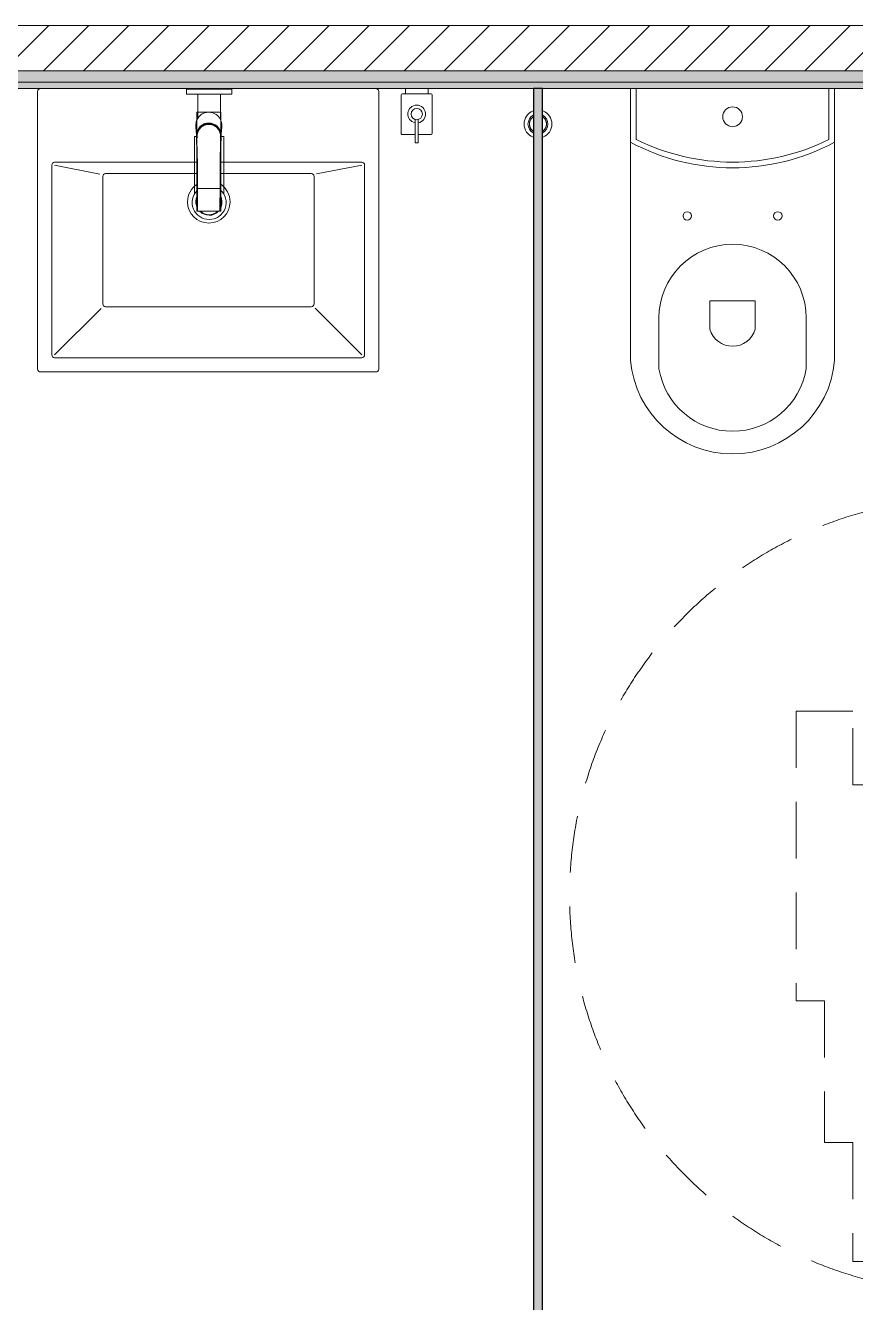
# Model space of a CAD drawing. Header units: millimetres. Extents: x 81609 to 272668, y -8553 to 29000.
# Drawn here: x 116317 to 117782, y 7827 to 10080 of the extents above; entities that cross this region are included whole.
import ezdxf

# ---------------------------------------------------------------- set-up
doc = ezdxf.new("R2010")
doc.units = ezdxf.units.MM
doc.linetypes.add('200_ШТРИХ__ш1_п0_6_', pattern=[160, 100, -60])
for name, color, linetype, lineweight in [('0-1', 7, 'Continuous', 9), ('A-GENM', 7, 'Continuous', 9), ('A-GENM-2', 7, 'Continuous', 25), ('A-WALL', 7, 'Continuous', 9), ('I-WALL', 7, 'Continuous', 9), ('P-SANR-FIXT', 7, 'Continuous', 9), ('P-SANR-FIXT-1', 7, 'Continuous', 13)]:
    doc.layers.add(name, color=color, linetype=linetype, lineweight=lineweight)
for name, color, linetype, lineweight, true_color in [('A-WALL-1', 7, 'Continuous', 9, 0x3c3c3c), ('A-WALL-FNSH-1', 7, 'Continuous', 9, 0x3c3c3c), ('I-FURN-1', 7, 'Continuous', 9, 0xf0f0f0), ('I-FURN-2', 7, '200_ШТРИХ__ш1_п0_6_', 9, 0xf0f0f0)]:
    doc.layers.add(name, color=color, linetype=linetype, lineweight=lineweight, true_color=true_color)

# ---------------------------------------------------------------- blocks, each defined once
blk = doc.blocks.new('FRT_2D_Символ _разворот МГН_1 - D1_4_Символ доступности разворота МГН _360__-18618045-План размещения напольных электротехнических лючков и розеток 2 этажа в осях 23-33')
at = {"layer": 'I-FURN-2'}
for p, q in [((-300, 325.4), (-300, -185.8)), ((-300, 325.4), (-200, 325.4)), ((-200, 195.4), (-200, 325.4)), ((200, 325.4), (300, 325.4)), ((200, 195.4), (200, 325.4)), ((300, 325.4), (300, -185.8)), ((-200, 195.4), (200, 195.4)), ((-300, -185.8), (-250, -185.8)), ((-250, -185.8), (-250, -435.8)), ((300, -185.8), (250, -185.8)), ((250, -185.8), (250, -435.8)), ((-200, -435.8), (-250, -435.8)), ((-200, -435.8), (-200, -645.8)), ((200, -435.8), (250, -435.8)), ((200, -435.8), (200, -645.8)), ((-200, -645.8), (200, -645.8))]:
    blk.add_line(p, q, dxfattribs=at)
blk.add_circle((0, 0), 700, dxfattribs=at)
blk = doc.blocks.new('131_Сантехническая перегородка 7 - СП-1-V149-План размещения напольных электротехнических лючков и розеток 2 этажа в осях 23-33')
at = {"layer": 'A-GENM'}
blk.add_hatch(color=256, dxfattribs=at).paths.add_polyline_path([(2165.9, -8), (2165.9, 8), (-4.1, 8), (-4.1, -8), (1744.4, -8)])
at = {"layer": 'A-GENM', "flags": 128}
for points in [[(71.5, 8), (71.1, 8.5), (70.8, 9), (70.4, 9.5), (70, 9.9), (69.6, 10.4), (69.2, 10.8), (68.8, 11.2), (68.3, 11.6), (67.8, 12), (67.3, 12.3), (66.8, 12.7), (66.3, 13), (65.8, 13.3), (65.3, 13.6), (64.7, 13.8), (64.2, 14), (63.6, 14.3), (63, 14.4), (62.4, 14.6), (61.9, 14.7), (61.3, 14.9), (60.7, 14.9), (60.1, 15), (59.5, 15.1), (58.9, 15.1), (58.3, 15.1), (57.7, 15), (57.1, 15), (56.5, 14.9), (55.9, 14.8), (55.3, 14.7), (54.7, 14.5), (54.1, 14.4), (53.5, 14.2), (53, 13.9), (52.4, 13.7), (51.9, 13.4), (51.4, 13.2), (50.8, 12.9), (50.3, 12.5), (49.8, 12.2), (49.3, 11.8), (48.9, 11.4), (48.4, 11), (48, 10.6), (47.6, 10.2), (47.2, 9.7), (46.8, 9.3), (46.4, 8.8), (46.1, 8.3), (45.9, 8)], [(45.9, -8), (46.3, -8.5), (46.6, -9), (47, -9.5), (47.4, -9.9), (47.8, -10.4), (48.2, -10.8), (48.6, -11.2), (49.1, -11.6), (49.6, -12), (50, -12.3), (50.5, -12.7), (51.1, -13), (51.6, -13.3), (52.1, -13.6), (52.7, -13.8), (53.2, -14), (53.8, -14.3), (54.4, -14.4), (54.9, -14.6), (55.5, -14.7), (56.1, -14.9), (56.7, -14.9), (57.3, -15), (57.9, -15.1), (58.5, -15.1), (59.1, -15.1), (59.7, -15), (60.3, -15), (60.9, -14.9), (61.5, -14.8), (62.1, -14.7), (62.7, -14.5), (63.3, -14.4), (63.8, -14.2), (64.4, -13.9), (65, -13.7), (65.5, -13.4), (66, -13.2), (66.6, -12.9), (67.1, -12.5), (67.6, -12.2), (68, -11.8), (68.5, -11.4), (69, -11), (69.4, -10.6), (69.8, -10.2), (70.2, -9.7), (70.6, -9.3), (70.9, -8.8), (71.3, -8.3), (71.5, -8)]]:
    blk.add_lwpolyline(points, dxfattribs=at)
at = {"layer": 'A-GENM'}
for radius, start, end in [(24.6, 19.9113, 160.0887), (17.6, 28.9731, 151.0269), (15.1, 78.8699, 146.2189), (15.1, 33.7811, 53.124), (24.6, 199.9113, 340.0887), (17.6, 208.9731, 331.0269), (15.1, 213.7811, 233.124), (15.1, 258.8699, 326.2189)]:
    blk.add_arc((58.7, 0), radius, start, end, dxfattribs=at)
at = {"layer": 'A-GENM-2'}
for p, q in [((2165.9, 8), (-4.1, 8)), ((-4.1, 8), (-4.1, -8)), ((2165.9, -8), (2165.9, 8)), ((-4.1, -8), (2165.9, -8))]:
    blk.add_line(p, q, dxfattribs=at)
blk = doc.blocks.new('WC Seat_2 with Cistern-Wall Based - SE21-33487045-План размещения напольных электротехнических лючков и розеток 2 этажа в осях 23-33')
at = {"layer": 'P-SANR-FIXT'}
for p, q in [((-5, 410.5), (-5, 500.5)), ((255, 500.5), (255, 410.5)), ((-55, 485.5), (-55, 100.5)), ((305, 100.5), (305, 485.5)), ((85, 430.5), (85, 380.5)), ((165, 380.5), (165, 430.5)), ((85, 380.5), (165, 380.5)), ((-55, 100.5), (-55, 5.5)), ((-45, 5.5), (-45, 95.6)), ((295, 95.6), (295, 5.5)), ((305, 5.5), (305, 100.5))]:
    blk.add_line(p, q, dxfattribs=at)
for centre, radius, start, end in [((125, 469.8), 180.7, 4.9791, 175.0209), ((125, 478.7), 131.8, 9.5273, 170.4727), ((125, 418.8), 41.7, 16.2602, 163.7398), ((125, 410.5), 130, 180, 360), ((45, 230.5), 7.5, 0, 180), ((45, 230.5), 7.5, 180, 360), ((205, 230.5), 7.5, 0, 180), ((205, 230.5), 7.5, 180, 360), ((125, -237), 382.5, 61.9275, 118.0725), ((125, -247), 382.5, 63.6122, 116.3878), ((125, 55.5), 17.5, 0, 180), ((125, 55.5), 17.5, 180, 360)]:
    blk.add_arc(centre, radius, start, end, dxfattribs=at)
blk = doc.blocks.new('сифон - Для раковины-V153-План размещения напольных электротехнических лючков и розеток 2 этажа в осях 23-33')
at = {"layer": 'P-SANR-FIXT'}
for p, q in [((116.7, 26), (15, 26)), ((116.7, 26), (116.7, 20.9)), ((200, 40), (191.1, 40)), ((191.1, -40), (191.1, 40)), ((200, 40), (200, -40)), ((116.7, -19.7), (116.7, -26)), ((15, -26), (116.7, -26)), ((191.1, -40), (200, -40))]:
    blk.add_line(p, q, dxfattribs=at)
for start, end in [(45, 180), (180, 319.7584)]:
    blk.add_arc((0, 0), 30, start, end, dxfattribs=at)
at = {"layer": 'P-SANR-FIXT-1'}
for p, q in [((127.1, 20), (123.1, 20)), ((191.1, 20), (148.2, 20)), ((21.9, -20), (49, -20)), ((49, -20), (56, -20)), ((56, -20), (75, -20)), ((85.7, -20), (118.5, -20)), ((119.7, -20), (122.9, -20)), ((145.8, -20), (191.1, -20))]:
    blk.add_line(p, q, dxfattribs=at)
for radius, start, end in [(22.5, 133.7338, 180), (22.5, 180, 225.6765), (21.5, 136.1578, 180), (21.5, 180, 223.3802), (22.5, 67.2152, 113.0759), (21.5, 72, 108), (22.5, 241.9585, 297.7301), (21.5, 245.8675, 293.8296)]:
    blk.add_arc((0, 0), radius, start, end, dxfattribs=at)
blk = doc.blocks.new('раковина - 400 x 500mm-V154-План размещения напольных электротехнических лючков и розеток 2 этажа в осях 23-33')
at = {"layer": 'P-SANR-FIXT'}
for p, q in [((347.5, 0), (-244.5, 0)), ((-249.5, -5), (-249.5, -495)), ((352.5, -495), (352.5, -5)), ((-224.5, -135), (-224.5, -470)), ((32.6, -130), (-219.5, -130)), ((-219.5, -135), (-139.5, -151)), ((322.5, -130), (72.7, -130)), ((322.5, -135), (242.8, -150.5)), ((327.5, -470), (327.5, -135)), ((-134.5, -155), (-134.5, -380)), ((-126, -150), (-129.5, -150)), ((32.7, -150), (-126, -150)), ((233.5, -150), (72.6, -150)), ((238.5, -155), (238.5, -380)), ((-219.5, -470), (-137.6, -388.1)), ((-129.5, -385), (233.5, -385)), ((322.5, -470), (240.2, -387.7)), ((-219.5, -475), (322.5, -475)), ((-244.5, -500), (347.5, -500))]:
    blk.add_line(p, q, dxfattribs=at)
for centre, radius, start, end in [((-244.5, -5), 5, 90, 180), ((347.5, -5), 5, 0, 90), ((-219.5, -135), 5, 90, 180), ((322.5, -135), 5, 0, 90), ((-129.5, -155), 5, 90, 180), ((233.5, -155), 5, 0, 90), ((52.6, -199.9), 37.5, 123.649, 180), ((52.6, -199.9), 37.5, 360, 55.9617), ((52.6, -199.9), 37.5, 180, 360), ((52.6, -199.9), 23, 157.6165, 180), ((52.6, -199.9), 23, 180, 202.837), ((52.6, -199.9), 23, 360, 21.0364), ((52.6, -199.9), 23, 338.5398, 360), ((52.6, -199.9), 23, 225, 314.6954), ((-129.5, -380), 5, 180, 270), ((233.5, -380), 5, 270, 360), ((-219.5, -470), 5, 180, 270), ((322.5, -470), 5, 270, 0), ((-244.5, -495), 5, 180, 270), ((347.5, -495), 5, 270, 0)]:
    blk.add_arc(centre, radius, start, end, dxfattribs=at)
blk = doc.blocks.new('смеситель для раковины - Default-V155-План размещения напольных электротехнических лючков и розеток 2 этажа в осях 23-33')
at = {"layer": '0-1'}
for p, q in [((19.7, 151.6), (-19.8, 151.6)), ((-20.3, 110), (-20.4, 97.4)), ((19.8, 111.8), (-19.8, 111.8)), ((20.4, 97.4), (20.3, 110)), ((-22.8, 3), (-21.8, 15.6)), ((-20.7, 17.2), (-20.7, 16.7)), ((20.8, 16.7), (20.8, 17.2))]:
    blk.add_line(p, q, dxfattribs=at)
at = {"layer": '0-1', "flags": 128}
for points in [[(-19.8, 151.6), (-20, 151.6), (-20.2, 151.6), (-20.3, 151.5), (-20.4, 151.5), (-20.5, 151.4), (-20.6, 151.3), (-20.6, 151.2), (-20.7, 151.1), (-20.7, 151.1), (-20.7, 151), (-20.7, 151), (-20.8, 150.9), (-20.8, 150.6), (-20.8, 149.7), (-20.8, 148.7), (-20.8, 147.7), (-20.9, 146.7), (-20.9, 145.3), (-21.1, 93.2)], [(19.7, 151.6), (20, 151.6), (20.2, 151.6), (20.4, 151.5), (20.5, 151.4), (20.6, 151.3), (20.6, 151.3), (20.7, 151.2), (20.7, 151.1), (20.7, 151.1), (20.7, 151), (20.8, 151), (20.8, 150.9), (20.8, 150.6)], [(-18.9, 7.6), (-20, 10.3), (-20.8, 13.1), (-21.1, 18.6), (-21.1, 48.6), (-21.1, 93.2)], [(-19.8, 111.8), (-19.9, 111.8), (-20, 111.8), (-20.1, 111.8), (-20.1, 111.7), (-20.2, 111.7), (-20.3, 111.6), (-20.3, 111.5), (-20.3, 111.5), (-20.3, 111.4), (-20.3, 111.4), (-20.3, 111.4), (-20.3, 111.3), (-20.3, 111.2), (-20.3, 111), (-20.3, 110.8), (-20.3, 110.6), (-20.3, 110.3), (-20.3, 110)], [(12.1, -0.1), (14.4, 1.7), (18.1, 6.1), (20.4, 11.5), (21.2, 17.2), (21.2, 36.2), (21.1, 56), (21, 111.4)], [(19.8, 111.8), (19.9, 111.8), (20, 111.8), (20.1, 111.8), (20.2, 111.7), (20.2, 111.6), (20.3, 111.6), (20.3, 111.5), (20.3, 111.5), (20.3, 111.4), (20.3, 111.4), (20.3, 111.3), (20.3, 111.1), (20.3, 110.9), (20.3, 110.7), (20.3, 110.4), (20.3, 110)], [(-21.8, 15.6), (-21.7, 19.7), (-21.6, 24.4), (-21.5, 30.8), (-21.4, 37.1), (-21.3, 49.4), (-21.2, 68.8), (-21.1, 88)], [(21.8, 15.6), (22.1, 11.2), (22.8, 3)]]:
    blk.add_lwpolyline(points, dxfattribs=at)
at = {"layer": 'P-SANR-FIXT'}
for p, q in [((21, 151.6), (-21, 151.6)), ((-21, 151.6), (-21, -23)), ((-19.7, 144), (-19.8, 111.7)), ((19.8, 111.7), (19.7, 144)), ((21, -23), (21, 151.6)), ((-21, 19.9), (-20.8, 19.8)), ((-20.4, 22), (-20.8, 19.8)), ((19.4, 12.9), (20.4, 11.1)), ((20.8, 19.8), (20.4, 22)), ((21, 19.9), (20.8, 19.8)), ((20.9, 18.5), (20.8, 19.8)), ((20.9, 18.4), (21.1, 18.4)), ((22.5, 5), (22.9, 0.9)), ((-0.6, -2.8), (0.6, -2.8)), ((-21, -23), (21, -23))]:
    blk.add_line(p, q, dxfattribs=at)
at = {"layer": 'P-SANR-FIXT', "flags": 128}
for points in [[(-21.1, 16.9), (-21.1, 42.2), (-21, 67.6), (-20.8, 118.3), (-20.7, 143.7), (-20.7, 149.4), (-20.8, 150.2), (-20.9, 145.3), (-20.9, 138.9), (-21.1, 88.1)], [(-20.1, 88.1), (-20.1, 99.6), (-20, 111), (-20, 122.4), (-19.9, 133.8), (-19.9, 145.2)], [(19.9, 145.2), (19.9, 138.9), (19.9, 132.6), (20, 126.2), (20, 119.9), (20, 113.5), (20, 107.2), (20.1, 100.8), (20.1, 94.5), (20.1, 88.1)], [(21.1, 88.1), (20.9, 138.9), (20.9, 145.3), (20.8, 150.2), (20.7, 149.4), (20.7, 143.7), (20.8, 118.3), (21, 67.6), (21.1, 42.2), (21.1, 16.9)], [(-21.1, 18.6), (-21.1, 18.6), (-21.1, 18.6), (-21, 18.6), (-21, 18.6), (-21, 18.5), (-20.9, 18.5), (-20.9, 18.5)], [(-21.1, 18.4), (-21.1, 18), (-21.1, 17.6), (-21.1, 17.2), (-21.1, 16.8), (-21.1, 16.4)], [(-20.8, 19.8), (-20.9, 19.2), (-20.9, 18.5)], [(-15.9, 4.1), (-13.1, 1.6), (-9.8, -0.4), (-6.1, -1.8), (-2.1, -2.5), (2.1, -2.5), (6.1, -1.8), (9.8, -0.4), (11.1, 0.4)], [(11.5, 0.5), (13.1, 1.6), (15.9, 4.1)], [(21.1, 16.4), (21.1, 16.8), (21.1, 17.2), (21.1, 17.6), (21.1, 18), (21.1, 18.4)], [(22.9, 0.9), (22.7, 3.2), (22.5, 5.6), (22.3, 7.9), (22.1, 10.8), (21.8, 15.2)], [(0.6, -3.9), (0.3, -3.9), (0.1, -3.9), (-0.1, -3.9), (-0.3, -3.9), (-0.6, -3.9)]]:
    blk.add_lwpolyline(points, dxfattribs=at)
at = {"layer": 'P-SANR-FIXT'}
for centre, major_axis, ratio, start_param, end_param in [((-19.8, 109.7), (-0.5, 0.002), 0.095846, 0.017294, 1.571164), ((19.8, 109.7), (0.5, 0.002), 0.095848, 4.711795, 6.265892), ((0, 17.2), (20.8, 0), 0.98634, 3.038054, 3.141593), ((0, 17.2), (20.8, 0), 0.98634, 3.141593, 3.441377), ((0, 16.7), (20.8, 0), 0.98634, 3.141593, 3.372062), ((0, 16.7), (20.7, 0), 0.98634, 3.571127, 3.769911), ((0, 17.2), (20.8, 0), 0.98634, 3.613983, 5.358408), ((0, 16.7), (20.7, 0), 0.98634, 3.994763, 4.083653), ((0, 16.7), (20.8, 0), 0.98634, 5.376246, 5.846752), ((0, 17.2), (20.8, 0), 0.98634, 5.499139, 5.804813), ((0, 17.2), (-20.8, 0), 0.98634, 2.841808, 3.141593), ((0, 16.7), (20.8, 0), 0.98634, 6.052716, 6.283185), ((0, 17.2), (20.8, 0), 0.98634, 0, 0.103539), ((0, 16.7), (20.7, 0), 0.98634, 4.276566, 4.807479), ((0, 16.7), (20.8, 0), 0.98634, 4.9338, 5.10736)]:
    blk.add_ellipse(centre, major_axis=major_axis, ratio=ratio, start_param=start_param, end_param=end_param, dxfattribs=at)
for points, knots in [([(-19.9, 145.2), (-19.9, 146), (-19.9, 147.4), (-19.8, 149.3), (-19.8, 150.7), (-19.8, 151.5), (-19.8, 151.6), (-19.8, 151.6)], [0, 0, 0, 0, 0.1, 0.2, 0.3, 0.4, 0.4725859, 0.4725859, 0.4725859, 0.4725859]), ([(-19.8, 151.6), (-19.7, 151.6), (-19.7, 151.6), (-19.7, 151.2), (-19.7, 150), (-19.7, 148.3), (-19.7, 146.2), (-19.7, 144.8), (-19.7, 144)], [0.4728347, 0.4728347, 0.4728347, 0.4728347, 0.5, 0.6, 0.7, 0.8, 0.9, 1, 1, 1, 1]), ([(19.7, 144), (19.7, 144.8), (19.7, 146.2), (19.7, 148.3), (19.7, 150), (19.7, 151.2), (19.7, 151.6), (19.7, 151.6), (19.7, 151.6)], [0, 0, 0, 0, 0.1, 0.2, 0.3, 0.4, 0.5, 0.5274121, 0.5274121, 0.5274121, 0.5274121]), ([(19.7, 151.6), (19.8, 151.6), (19.8, 151.5), (19.8, 150.7), (19.8, 149.3), (19.9, 147.4), (19.9, 146), (19.9, 145.2)], [0.5275209, 0.5275209, 0.5275209, 0.5275209, 0.6, 0.7, 0.8, 0.9, 1, 1, 1, 1]), ([(-20.4, 97.4), (-20.4, 91.1), (-20.5, 81.8), (-20.6, 69.7), (-20.6, 60), (-20.7, 52.6), (-20.8, 47.4), (-20.8, 45.2), (-20.8, 43.5), (-20.9, 41.8), (-20.9, 39.8), (-20.9, 37.7), (-20.9, 36.2), (-20.9, 35.4), (-21, 34.1), (-21, 32.6), (-21, 31), (-21, 29.7), (-21, 28.6), (-21, 27.7), (-21, 26.8), (-21.1, 25.6), (-21.1, 22.9), (-21.1, 20.4), (-21.1, 18.4)], [0, 0, 0, 0, 0.222222, 0.333333, 0.444444, 0.583333, 0.618056, 0.652778, 0.670139, 0.6875, 0.722222, 0.756944, 0.774306, 0.782986, 0.791667, 0.826389, 0.84375, 0.861111, 0.878472, 0.887153, 0.895833, 0.913194, 0.930556, 1, 1, 1, 1]), ([(-20.5, 43.6), (-20.5, 44.1), (-20.5, 44.9), (-20.5, 45.9), (-20.4, 46.5), (-20.4, 47), (-20.4, 47.6), (-20.3, 48.2), (-20.3, 49.3), (-20.3, 50.8), (-20.3, 52.7), (-20.3, 54.8), (-20.2, 57.1), (-20.2, 60.5), (-20.1, 67), (-20, 78.4), (-19.9, 90.5), (-19.9, 97.4)], [0.3665203, 0.3665203, 0.3665203, 0.3665203, 0.3928571, 0.4107143, 0.4196429, 0.4285714, 0.4375, 0.4464286, 0.4642857, 0.5, 0.5357143, 0.5714286, 0.6071429, 0.6428571, 0.7142857, 0.8571429, 1, 1, 1, 1]), ([(-19.8, 111.8), (-19.8, 111.8), (-19.8, 111.7), (-19.8, 110.9), (-19.8, 110.1), (-19.8, 109.7)], [0.4695548, 0.4695548, 0.4695548, 0.4695548, 0.6, 0.8, 1, 1, 1, 1]), ([(19.8, 109.7), (19.8, 110.1), (19.8, 110.9), (19.8, 111.7), (19.8, 111.8), (19.8, 111.8)], [0, 0, 0, 0, 0.2, 0.4, 0.5304748, 0.5304748, 0.5304748, 0.5304748]), ([(19.9, 97.4), (19.9, 90.5), (20, 78.4), (20.1, 66.9), (20.2, 60.3), (20.3, 57), (20.3, 54.6), (20.3, 52.6), (20.3, 50.7), (20.3, 49.2), (20.4, 48.1), (20.4, 47.4), (20.4, 46.9), (20.4, 46.4), (20.4, 45.8), (20.4, 44.6), (20.4, 43), (20.4, 41.3), (20.5, 40), (20.5, 39.2), (20.6, 38.5), (20.7, 37.9), (20.7, 37.5)], [0, 0, 0, 0, 0.1428571, 0.2857143, 0.3571429, 0.3928571, 0.4285714, 0.4642857, 0.5, 0.5357143, 0.5535714, 0.5625, 0.5714286, 0.5803571, 0.5892857, 0.6071429, 0.6428571, 0.6785714, 0.6964286, 0.7053571, 0.7142857, 0.7301718, 0.7301718, 0.7301718, 0.7301718]), ([(21.1, 18.4), (21.1, 19.2), (21.1, 20.8), (21.1, 23.1), (21.1, 25), (21.1, 26.5), (21, 27.6), (21, 28.6), (21, 30), (21, 31.7), (21, 33.4), (21, 34.6), (20.9, 35.2), (20.9, 35.7), (20.9, 36.3), (20.9, 36.9), (20.9, 38.1), (20.9, 39.8), (20.9, 41.4), (20.8, 42.8), (20.8, 44.1), (20.8, 45.8), (20.8, 48.6), (20.7, 53.5), (20.6, 60.7), (20.6, 68.9), (20.5, 76.5), (20.5, 85.7), (20.4, 92.7), (20.4, 97.4)], [0, 0, 0, 0, 0.027778, 0.055556, 0.083333, 0.097222, 0.111111, 0.125, 0.138889, 0.166667, 0.194444, 0.208333, 0.215278, 0.222222, 0.229167, 0.236111, 0.25, 0.277778, 0.305556, 0.319444, 0.333333, 0.361111, 0.388889, 0.444444, 0.555556, 0.666667, 0.75, 0.833333, 1, 1, 1, 1]), ([(-21.1, 88.1), (-21.1, 85.7), (-21.1, 82.2), (-21.1, 77.5), (-21.2, 73.9), (-21.2, 70.4), (-21.2, 66.8), (-21.2, 63.9), (-21.2, 61.5), (-21.2, 59.8), (-21.2, 58), (-21.2, 55.7), (-21.3, 52.8), (-21.3, 49.3), (-21.3, 46), (-21.3, 42.6), (-21.4, 39.4), (-21.4, 36.2), (-21.5, 32.2), (-21.5, 27.5), (-21.7, 20.9), (-21.8, 17.2), (-21.8, 15.2)], [0, 0, 0, 0, 0.083333, 0.125, 0.166667, 0.208333, 0.25, 0.291667, 0.3125, 0.333333, 0.354167, 0.375, 0.416667, 0.458333, 0.5, 0.541667, 0.583333, 0.625, 0.666667, 0.75, 0.833333, 1, 1, 1, 1]), ([(20.1, 88.1), (20.1, 88.2), (20.2, 88.3), (20.4, 88.2), (20.5, 88), (20.6, 87.8), (20.7, 87.5), (20.7, 87.3), (20.8, 87.1), (20.9, 87), (20.9, 86.8), (20.9, 86.7)], [0, 0, 0, 0, 0.1, 0.19375, 0.25, 0.3, 0.35, 0.4, 0.45, 0.525, 0.575, 0.575, 0.575, 0.575]), ([(21.8, 15.2), (21.8, 16.4), (21.7, 19.4), (21.6, 24.2), (21.5, 28.2), (21.5, 30.6), (21.5, 32.4), (21.4, 34.1), (21.4, 35.8), (21.4, 37.3), (21.4, 38.7), (21.4, 39.8), (21.4, 41), (21.3, 42.6), (21.3, 44.7), (21.3, 47.5), (21.3, 50.9), (21.2, 55.1), (21.2, 60), (21.2, 65.1), (21.2, 69.9), (21.2, 74.5), (21.1, 80.6), (21.1, 85.1), (21.1, 88.1)], [0, 0, 0, 0, 0.142857, 0.285714, 0.357143, 0.392857, 0.428571, 0.464286, 0.5, 0.535714, 0.553571, 0.571429, 0.589286, 0.607143, 0.642857, 0.678571, 0.714286, 0.75, 0.785714, 0.821429, 0.857143, 0.892857, 0.928571, 1, 1, 1, 1]), ([(-21, 19.9), (-21, 20.5), (-20.9, 21.9), (-20.9, 23.9), (-20.9, 25.6), (-20.9, 26.9), (-20.9, 27.6), (-20.9, 28.1), (-20.9, 28.7), (-20.9, 29.4), (-21, 30.9), (-21, 33.1), (-21, 35.5), (-20.9, 37.4), (-20.9, 38.5), (-20.8, 39.3), (-20.7, 40.1), (-20.7, 40.7), (-20.6, 41.2), (-20.6, 41.3)], [0, 0, 0, 0, 0.0357143, 0.0714286, 0.1071429, 0.125, 0.1339286, 0.1428571, 0.1517857, 0.1607143, 0.1785714, 0.2142857, 0.25, 0.2678571, 0.2857143, 0.2946429, 0.3035714, 0.3214286, 0.3257253, 0.3257253, 0.3257253, 0.3257253]), ([(20.9, 33.9), (20.9, 33.6), (20.9, 32.5), (20.9, 30.9), (20.9, 29.2), (20.9, 28.3), (20.9, 27.5), (20.9, 26.8), (20.9, 25.6), (20.9, 23.9), (21, 21.9), (21, 20.5), (21, 19.9)], [0.7766981, 0.7766981, 0.7766981, 0.7766981, 0.7857143, 0.8214286, 0.8392857, 0.8571429, 0.8660714, 0.875, 0.8928571, 0.9285714, 0.9642857, 1, 1, 1, 1]), ([(-21.8, 15.2), (-21.9, 13.9), (-22, 12.1), (-22.1, 10.1), (-22.2, 8.7), (-22.3, 7.5), (-22.4, 6.6), (-22.5, 5.7), (-22.6, 4.8), (-22.7, 3.8), (-22.8, 2.5), (-22.9, 1.5), (-22.9, 0.9)], [0, 0, 0, 0, 0.166667, 0.25, 0.333333, 0.416667, 0.5, 0.583333, 0.666667, 0.75, 0.833333, 1, 1, 1, 1]), ([(22.9, 0.3), (22.9, -2.5), (22.3, -6.4), (20, -11.4), (17.7, -14.7), (14.9, -17.6), (11.6, -20), (7.9, -21.7), (4.5, -22.6), (1.5, -23), (-1.9, -23), (-6, -22.4), (-10, -20.8), (-12.8, -19.1), (-14.8, -17.5), (-16.7, -15.8), (-18.8, -13.3), (-21.9, -8.1), (-22.9, -3.2), (-22.9, 0.3)], [0, 0, 0, 0, 0.111111, 0.166667, 0.222222, 0.277778, 0.333333, 0.388889, 0.444444, 0.479167, 0.513889, 0.583333, 0.652778, 0.6875, 0.722222, 0.756944, 0.791667, 0.861111, 1, 1, 1, 1]), ([(-21, 19.9), (-21, 19.7), (-21, 19.5), (-21.1, 19.2), (-21.1, 18.9), (-21.1, 18.7), (-21.1, 18.6)], [0, 0, 0, 0, 0.333333, 0.5, 0.666667, 1, 1, 1, 1]), ([(-0.6, -3.9), (-1.6, -3.9), (-3.8, -3.7), (-7, -2.8), (-10, -1.5), (-12.8, 0.2), (-15.2, 2.3), (-17.3, 4.8), (-18.7, 7.1), (-19.6, 9), (-20.1, 10.6), (-20.6, 12.1), (-21, 14.3), (-21.1, 15.9), (-21.1, 16.9)], [0, 0, 0, 0, 0.1, 0.2, 0.3, 0.4, 0.5, 0.6, 0.7, 0.75, 0.8, 0.85, 0.9, 1, 1, 1, 1]), ([(-21.1, 16.4), (-21.1, 14.3), (-20.4, 11.1), (-18.7, 7.6), (-17.5, 5.8), (-16.4, 4.5), (-15.2, 3.2), (-13.9, 2.1), (-12.5, 1), (-10.9, 0.1), (-9.2, -0.7), (-6.9, -1.7), (-3.8, -2.5), (0, -2.8), (3.8, -2.5), (6.9, -1.7), (9, -0.9), (10.1, -0.3), (10.9, 0.1), (11.7, 0.5), (12.7, 1.2), (13.9, 2), (15, 3), (15.8, 3.8), (16.4, 4.5), (17, 5.2), (17.7, 6.2), (18.6, 7.6), (19.3, 9), (19.7, 9.9), (19.9, 10.5), (20, 10.9), (20.2, 11.2), (20.3, 11.7), (20.6, 12.6), (20.8, 13.8), (21, 15.1), (21.1, 16), (21.1, 16.4)], [0, 0, 0, 0, 0.111111, 0.166667, 0.194444, 0.222222, 0.25, 0.277778, 0.305556, 0.333333, 0.361111, 0.388889, 0.444444, 0.5, 0.555556, 0.611111, 0.638889, 0.652778, 0.666667, 0.680556, 0.694444, 0.722222, 0.75, 0.763889, 0.777778, 0.791667, 0.805556, 0.833333, 0.861111, 0.875, 0.881944, 0.888889, 0.895833, 0.902778, 0.916667, 0.944444, 0.972222, 1, 1, 1, 1]), ([(-20.8, 14.6), (-20.7, 14.1), (-20.6, 12.9), (-20.2, 11.6), (-20, 10.9)], [0, 0, 0, 0, 0.4, 1, 1, 1, 1]), ([(-20, 10.9), (-19.6, 9.8), (-18.5, 7.4), (-17, 5.2), (-15.9, 4.1)], [0, 0, 0, 0, 0.444444, 1, 1, 1, 1]), ([(21.1, 16.9), (21.1, 15.9), (21, 13.7), (20.2, 10.6), (19, 7.6), (16.7, 3.9), (12.9, 0), (7.1, -3.1), (2.7, -3.9), (0.6, -3.9)], [0, 0, 0, 0, 0.1, 0.2, 0.3, 0.4, 0.6, 0.8, 1, 1, 1, 1]), ([(15.9, 4.1), (16.7, 5), (18.4, 7.2), (19.5, 9.5), (20, 10.9)], [0, 0, 0, 0, 0.444444, 1, 1, 1, 1]), ([(20, 10.9), (20.2, 11.4), (20.5, 12.7), (20.7, 13.9), (20.8, 14.6)], [0, 0, 0, 0, 0.444444, 1, 1, 1, 1]), ([(-0.6, -3.9), (-0.6, -3.9), (-0.6, -3.7), (-0.6, -3.5), (-0.6, -3.1), (-0.6, -2.9), (-0.6, -2.8)], [0, 0, 0, 0, 0.363636, 0.545455, 0.727273, 1, 1, 1, 1]), ([(0.6, -3.9), (0.6, -3.9), (0.6, -3.7), (0.6, -3.5), (0.6, -3.1), (0.6, -2.9), (0.6, -2.8)], [0, 0, 0, 0, 0.363636, 0.545455, 0.727273, 1, 1, 1, 1])]:
    blk.add_open_spline(points, degree=3, knots=knots, dxfattribs=at)
for points in [[(-19.8, 111.8), (-19.8, 111.8), (-19.8, 111.8), (-19.8, 111.8)], [(19.8, 111.8), (19.8, 111.8), (19.8, 111.8), (19.8, 111.8)], [(-20.1, 88.1), (-20.4, 88.2), (-20.6, 88.2), (-20.8, 88.2)], [(-20, 85.7), (-20.1, 86.5), (-20.1, 87.3), (-20.1, 88.1)], [(20.1, 88.1), (20.1, 87.3), (20.1, 86.5), (20, 85.7)], [(-20.4, 22.5), (-20.7, 21.7), (-20.9, 20.8), (-21, 19.9)], [(21, 19.9), (20.9, 20.8), (20.7, 21.7), (20.4, 22.5)], [(-22.9, 0.9), (-22.9, 2.2), (-22.8, 3.6), (-22.6, 4.9)], [(-21.8, 15.2), (-21.8, 16.4), (-21.7, 17.6), (-21.4, 18.8)], [(-21.2, 19.5), (-21, 20.5), (-20.6, 21.4), (-20.2, 22.3)], [(-20.9, 18.4), (-21, 18.4), (-21.1, 18.4), (-21.1, 18.5)], [(-20.9, 18.3), (-20.9, 17.7), (-20.9, 16.5), (-20.8, 15.2), (-20.8, 14.6)], [(20.7, 19.9), (20.7, 17.5), (19.9, 12.6), (16.3, 6), (10.7, 1.1), (3.8, -1.6), (-3.7, -1.6), (-10.7, 1.1), (-16.3, 6), (-19.9, 12.6), (-20.7, 17.5), (-20.7, 19.9)], [(-20.4, 11.1), (-20.1, 11.7), (-19.8, 12.3), (-19.4, 12.9)], [(20.2, 22.3), (21.2, 20.1), (21.8, 17.6), (21.8, 15.2)], [(20.8, 14.6), (20.8, 15.2), (20.9, 16.5), (20.9, 17.8), (20.9, 18.4)], [(21.1, 18.5), (21.1, 18.5), (21, 18.5), (20.9, 18.5)], [(21.1, 18.5), (21.1, 18.6), (21.1, 18.7), (21.1, 18.9), (21.1, 19.2), (21.1, 19.4), (21, 19.6), (21, 19.8), (21, 19.9)], [(-3, -2.5), (-2.2, -2.7), (-1.4, -2.7), (-0.6, -2.8)]]:
    blk.add_open_spline(points, degree=3, dxfattribs=at)
blk = doc.blocks.new('TOY_Диспансер мыло - Дозатор Elegance new 11654 019001 хром-30721027-План размещения напольных электротехнических лючков и розеток 2 этажа в осях 23-33')
at = {"layer": 'A-GENM'}
for p, q in [((127.9, 101.6), (122.2, 101.6)), ((122.2, 101.6), (122.2, 86.7)), ((127.9, 86.7), (127.9, 101.6)), ((97.5, 84.7), (97.5, 17)), ((122.2, 86.7), (99.5, 86.7)), ((122.2, 86.7), (102.9, 86.7)), ((122.2, 87.7), (122.2, 60.3)), ((127.9, 60.3), (127.9, 87.7)), ((146.9, 86.7), (127.9, 86.7)), ((150.5, 86.7), (127.9, 86.7)), ((152.5, 17), (152.5, 84.7)), ((99.5, 15), (105, 15)), ((145, 15), (105, 15)), ((105, 15), (105, 5.5)), ((145, 5.5), (145, 15)), ((145, 15), (150.5, 15))]:
    blk.add_line(p, q, dxfattribs=at)
blk.add_circle((125, 50.7), 10, dxfattribs=at)
for centre, radius, start, end in [((99.5, 84.7), 2, 90, 180), ((150.5, 84.7), 2, 360, 90), ((125, 50.7), 15.7, 100.4353, 79.365), ((99.5, 17), 2, 180, 270), ((150.5, 17), 2, 270, 360)]:
    blk.add_arc(centre, radius, start, end, dxfattribs=at)

msp = doc.modelspace()

# ---------------------------------------------------------------- hatches: boundary and pattern name
at = {"layer": 'I-WALL'}
h = msp.add_hatch(dxfattribs=at)
h.set_pattern_fill('FP_5', color=256, style=0, pattern_type=2)
h.set_pattern_definition([(45, (0, 0), (-35.35534, 35.35534), [])])
h.paths.add_polyline_path([(118800, 10000), (118800, 10080), (112010, 10080), (112010, 10000), (118184.5, 10000)])
h = msp.add_hatch(dxfattribs=at)
h.set_pattern_fill('FP_41', color=256, style=0, pattern_type=2)
h.set_pattern_definition([(0, (0, 0), (121.92, 30.48), [10.058, -81.382, 10.058, -81.382, -487.68]), (0, (0, 0), (121.92, 30.48), [-182.88, 10.058, -172.822, 10.058, -81.382, -213.36]), (0, (0, 0), (121.92, 30.48), [-457.2, 10.058, -50.902, 10.058, -142.342]), (120, (45.72, 15.24), (-87.356454, 90.345817), [10.058, -81.382, 10.058, -81.382, -487.68]), (120, (45.72, 15.24), (-87.356454, 90.345817), [-182.88, 10.058, -172.822, 10.058, -81.382, -213.36]), (120, (45.72, 15.24), (-87.356454, 90.345817), [-457.2, 10.058, -50.902, 10.058, -142.342]), (240, (60.96, 76.2), (-34.563546, -120.825817), [10.058, -81.382, 10.058, -81.382, -487.68]), (240, (60.96, 76.2), (-34.563546, -120.825817), [-182.88, 10.058, -172.822, 10.058, -81.382, -213.36]), (240, (60.96, 76.2), (-34.563546, -120.825817), [-457.2, 10.058, -50.902, 10.058, -142.342])])
h.paths.add_polyline_path([(118780, 9980), (118800, 9980), (118800, 10000), (112010, 10000), (112010, 9980), (118184.5, 9980)])
msp.add_hatch(color=256, dxfattribs=at).paths.add_polyline_path([(118769, 9969), (118780, 9969), (118780, 9980), (112030, 9980), (112030, 9969), (118184.5, 9969)])

# ---------------------------------------------------------------- linework, layer by layer
at = {"layer": 'A-WALL'}
msp.add_line((112030, 9980), (118780, 9980), dxfattribs=at)
at = {"layer": 'A-WALL-1'}
for p, q in [((118800, 10080), (112010, 10080)), ((112010, 10000), (118800, 10000))]:
    msp.add_line(p, q, dxfattribs=at)
at = {"layer": 'A-WALL-FNSH-1'}
msp.add_line((112041, 9969), (118769, 9969), dxfattribs=at)

# ---------------------------------------------------------------- block references
at = {"layer": 'A-GENM', "rotation": 269.9999999999999}
msp.add_blockref('131_Сантехническая перегородка 7 - СП-1-V149-План размещения напольных электротехнических лючков и розеток 2 этажа в осях 23-33', (117221.5, 9964.9), dxfattribs=at)
at = {"layer": 'I-FURN-1'}
msp.add_blockref('FRT_2D_Символ _разворот МГН_1 - D1_4_Символ доступности разворота МГН _360__-18618045-План размещения напольных электротехнических лючков и розеток 2 этажа в осях 23-33', (117977.3, 8544.9), dxfattribs=at)
at = {"layer": 'P-SANR-FIXT'}
msp.add_blockref('раковина - 400 x 500mm-V154-План размещения напольных электротехнических лючков и розеток 2 этажа в осях 23-33', (116588, 9968.8), dxfattribs=at)
for name, p, rotation in [('сифон - Для раковины-V153-План размещения напольных электротехнических лючков и розеток 2 этажа в осях 23-33', (116641.2, 9767.7), 90.0000000000001), ('TOY_Диспансер мыло - Дозатор Elegance new 11654 019001 хром-30721027-План размещения напольных электротехнических лючков и розеток 2 этажа в осях 23-33', (117132.5, 9974.5), 180), ('WC Seat_2 with Cistern-Wall Based - SE21-33487045-План размещения напольных электротехнических лючков и розеток 2 этажа в осях 23-33', (117690, 9974.5), 180), ('смеситель для раковины - Default-V155-План размещения напольных электротехнических лючков и розеток 2 этажа в осях 23-33', (116640.6, 9904.1), 180)]:
    msp.add_blockref(name, p, dxfattribs=dict(at, rotation=rotation))

doc.saveas('drawing.dxf')
